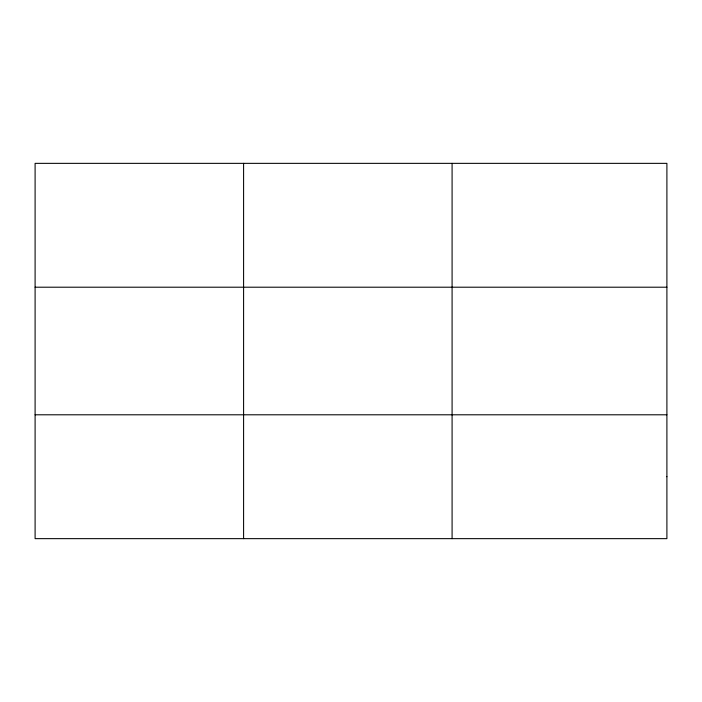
<?xml version="1.0" encoding="UTF-8"?>
<svg xmlns="http://www.w3.org/2000/svg" width="702" height="702" viewBox="0 0 702 702"><rect width="100%" height="100%" fill="white"/><g stroke="black" fill="none" stroke-linecap="round" stroke-linejoin="round"><path stroke-width="1.05" d="M243.594 538.645L243.594 163.355M452.088 538.645L452.088 163.355M35.1 287.206L666.9 287.206M35.1 414.794L666.9 414.794M666.9 476.719L666.9 538.645L35.1 538.645L35.1 163.355L666.9 163.355L666.9 476.719"/></g></svg>
